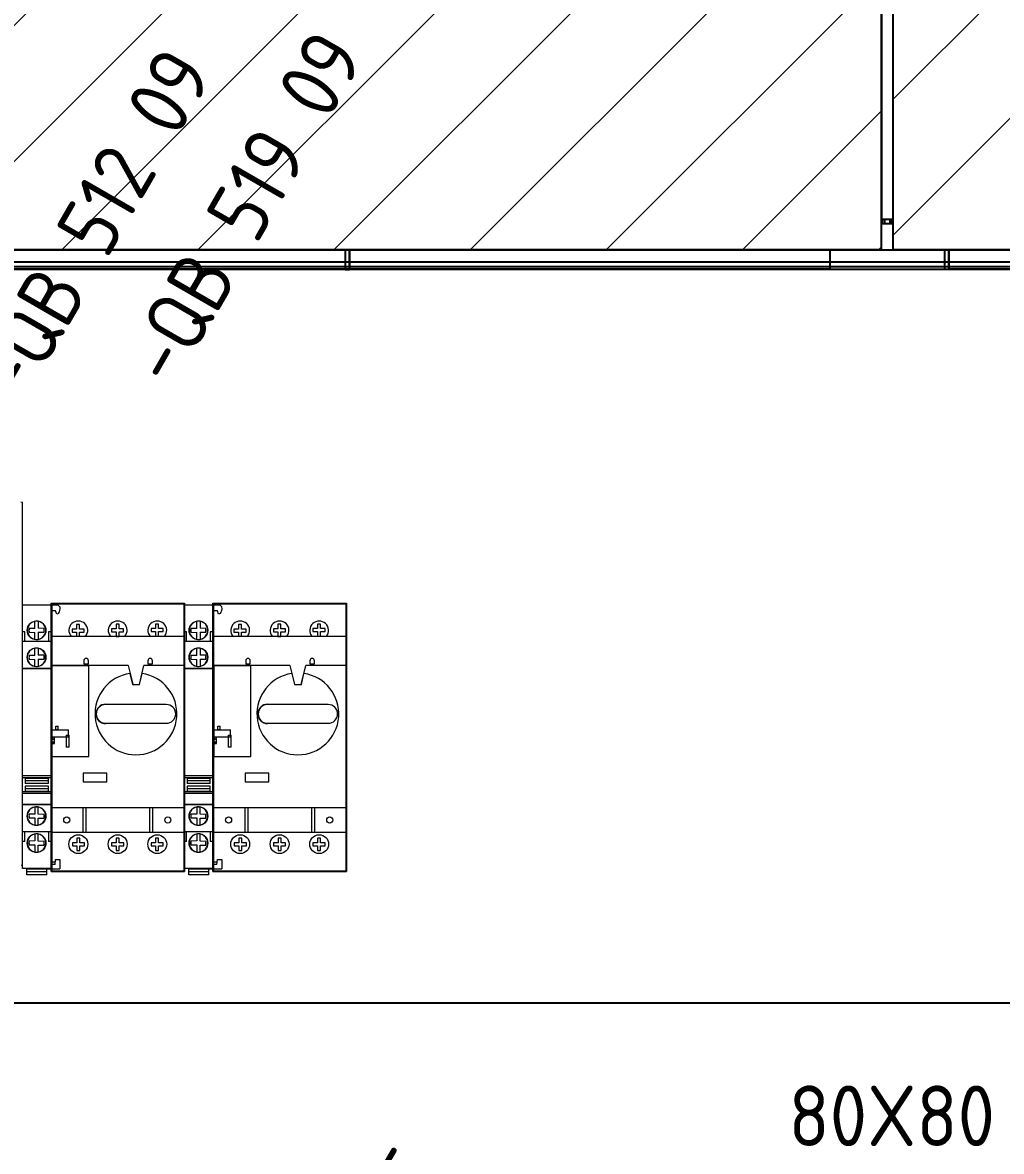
# Model space of a CAD drawing. Header units: millimetres. Extents: x 37984 to 70752, y 14140 to 37584.
# Drawn here: x 45434.2 to 45757, y 16470.4 to 16842.9 of the extents above; entities that cross this region are included whole.
import ezdxf
from ezdxf.enums import TextEntityAlignment as Align

# ---------------------------------------------------------------- set-up
doc = ezdxf.new("R2010")
doc.units = ezdxf.units.MM
doc.set_wipeout_variables(frame=1)
doc.layers.add('000-PI-Oprema', color=30, linetype='Continuous', lineweight=5)
for name, color, linetype in [('000-PI-ORMAR', 2, 'Continuous'), ('000-PI_TEXT', 7, 'Continuous'), ('002-PI-Kabelska kanalica', 150, 'Continuous')]:
    doc.layers.add(name, color=color, linetype=linetype)
doc.styles.add('PI0', font='isocpeur.ttf', dxfattribs={"width": 0.9})

# ---------------------------------------------------------------- blocks, each defined once
blk = doc.blocks.new('800mm bez ploce')
at = {"layer": '000-PI-ORMAR'}
for p, q in [((47141.76, 47281.07), (47909.26, 47281.07)), ((47921.52, 47274.57), (47129.52, 47274.57)), ((47141.76, 47277.07), (47909.26, 47277.07)), ((47141.76, 47275.57), (47909.26, 47275.57))]:
    blk.add_line(p, q, dxfattribs=at)
blk = doc.blocks.new('*U1323')
at = {"layer": '002-PI-Kabelska kanalica'}
blk.add_line((-20, -100), (-20, 1388), dxfattribs=at)
blk = doc.blocks.new('C10F3TM')
at = {"layer": '000-PI-Oprema'}
for p, q in [((44838.1, 8779.56), (44837.51, 8779.67)), ((44838.1, 8719.72), (44838.1, 8779.56)), ((44838.1, 8659.89), (44838.1, 8719.72)), ((44837.61, 8659.82), (44838.1, 8659.89))]:
    blk.add_line(p, q, dxfattribs=at)
blk = doc.blocks.new('800MM KROV')
at = {"layer": '000-PI-Oprema', "ltscale": 0.25, "transparency": 33554508}
h = blk.add_hatch(dxfattribs=at)
h.set_pattern_fill('ANSI31', color=256, scale=10)
h.set_pattern_definition([(45, (-2864.576, -32441.85), (-22.45064, 22.45064), [])])
h.paths.add_polyline_path([(43479.526, 9283.182), (42687.526, 9283.182), (42687.526, 8996.182), (43479.526, 8996.182)])
at = {"layer": '000-PI-Oprema', "ltscale": 0.01}
blk.add_lwpolyline([(42687.526, 8996.182), (42687.526, 9283.182), (43479.526, 9283.182), (43479.526, 8996.182)], close=True, dxfattribs=at)
at = {"layer": '000-PI-ORMAR'}
for p, q in [((42687.526, 9283.182), (42687.526, 8996.182)), ((43479.526, 8996.182), (43479.526, 9283.182)), ((42683.776, 9273.182), (42683.776, 9006.182)), ((43483.276, 9273.182), (43483.276, 9006.182)), ((42683.776, 9006.182), (42687.526, 9006.182)), ((42684.026, 9006.182), (42684.026, 9004.682)), ((42687.526, 9004.682), (42684.026, 9004.682)), ((42686.526, 9006.182), (42686.526, 9004.682)), ((43479.526, 9006.182), (43483.276, 9006.182)), ((43483.026, 9004.682), (43479.526, 9004.682)), ((43480.526, 9006.182), (43480.526, 9004.682)), ((43483.026, 9004.682), (43483.026, 9006.182)), ((42687.526, 8996.182), (43479.526, 8996.182)), ((42704.526, 8996.182), (42704.526, 8989.682)), ((42706.026, 8990.182), (42706.026, 8996.182)), ((42706.026, 8996.182), (42706.026, 8989.682)), ((43462.526, 8996.182), (43462.526, 8990.182)), ((42704.526, 8989.682), (42706.026, 8989.682)), ((43439.026, 8989.682), (42706.026, 8989.682)), ((43462.526, 8989.682), (43439.026, 8989.682)), ((43462.526, 8990.182), (43462.526, 8989.682))]:
    blk.add_line(p, q, dxfattribs=at)
blk = doc.blocks.new('GV2P04')
at = {"ltscale": 0.25}
blk.add_wipeout([(44692.17, 32178.55), (44736.17, 32178.55), (44736.17, 32090.05), (44692.17, 32090.05)], dxfattribs=at).dxf.layer = '000-PI-Oprema'
at = {"layer": '000-PI-Oprema'}
for p, q in [((44692.17, 32090.05), (44692.17, 32178.55)), ((44692.17, 32178.55), (44736.17, 32178.55)), ((44692.37, 32178.35), (44692.37, 32090.25)), ((44692.37, 32178.35), (44735.97, 32178.35)), ((44694.5, 32178.55), (44694.5, 32178.35)), ((44707.26, 32178.35), (44707.26, 32178.55)), ((44708.08, 32178.55), (44708.08, 32178.35)), ((44720.09, 32178.55), (44720.09, 32178.35)), ((44721.12, 32178.55), (44721.12, 32178.35)), ((44733.89, 32178.55), (44733.89, 32178.35)), ((44735.97, 32178.35), (44735.97, 32090.25)), ((44736.17, 32178.55), (44736.17, 32090.05)), ((44699.08, 32170.02), (44699.08, 32169.02)), ((44700.58, 32170.02), (44699.08, 32170.02)), ((44700.58, 32171.52), (44700.58, 32170.02)), ((44701.58, 32171.52), (44700.58, 32171.52)), ((44701.58, 32170.02), (44701.58, 32171.52)), ((44703.08, 32170.02), (44701.58, 32170.02)), ((44703.08, 32169.02), (44703.08, 32170.02)), ((44712.09, 32170.13), (44712.09, 32169.13)), ((44713.59, 32170.13), (44712.09, 32170.13)), ((44712.09, 32169.13), (44713.59, 32169.13)), ((44713.59, 32171.63), (44713.59, 32170.13)), ((44714.59, 32171.63), (44713.59, 32171.63)), ((44713.59, 32169.13), (44713.59, 32167.63)), ((44714.59, 32170.13), (44714.59, 32171.63)), ((44716.09, 32170.13), (44714.59, 32170.13)), ((44714.59, 32167.63), (44714.59, 32169.13)), ((44714.59, 32169.13), (44716.09, 32169.13)), ((44716.09, 32169.13), (44716.09, 32170.13)), ((44725.14, 32170.21), (44725.14, 32169.21)), ((44726.64, 32170.21), (44725.14, 32170.21)), ((44725.14, 32169.21), (44726.64, 32169.21)), ((44726.64, 32171.71), (44726.64, 32170.21)), ((44727.64, 32171.71), (44726.64, 32171.71)), ((44726.64, 32169.21), (44726.64, 32167.71)), ((44727.64, 32170.21), (44727.64, 32171.71)), ((44729.14, 32170.21), (44727.64, 32170.21)), ((44727.64, 32167.71), (44727.64, 32169.21)), ((44727.64, 32169.21), (44729.14, 32169.21)), ((44729.14, 32169.21), (44729.14, 32170.21)), ((44735.97, 32167.6), (44692.37, 32167.6)), ((44699.08, 32169.02), (44700.58, 32169.02)), ((44700.58, 32169.02), (44700.58, 32167.6)), ((44701.58, 32167.6), (44701.58, 32169.02)), ((44701.58, 32169.02), (44703.08, 32169.02)), ((44713.59, 32167.63), (44714.59, 32167.63)), ((44726.64, 32167.71), (44727.64, 32167.71)), ((44717.57, 32158.05), (44692.37, 32158.05)), ((44692.44, 32158), (44692.44, 32128.05)), ((44692.44, 32158), (44704.62, 32158)), ((44702.97, 32159.61), (44702.97, 32158.61)), ((44702.97, 32158.61), (44704.47, 32158.61)), ((44704.47, 32158.61), (44704.47, 32159.61)), ((44704.62, 32128.05), (44704.62, 32158)), ((44717.57, 32158.05), (44719.1, 32151.82)), ((44721.29, 32151.81), (44722.76, 32158.05)), ((44735.97, 32158.05), (44722.76, 32158.05)), ((44724.12, 32159.61), (44724.12, 32158.61)), ((44724.12, 32158.61), (44725.62, 32158.61)), ((44725.62, 32158.61), (44725.62, 32159.61)), ((44718.17, 32155.4), (44719.02, 32151.77)), ((44721.33, 32151.77), (44722.17, 32155.4)), ((44719.02, 32151.77), (44721.33, 32151.77)), ((44719.1, 32151.82), (44721.29, 32151.81)), ((44710.17, 32145.15), (44710.17, 32145.25)), ((44730.17, 32145.15), (44710.17, 32145.15)), ((44710.17, 32138.95), (44710.17, 32138.85)), ((44710.17, 32138.95), (44730.17, 32138.95)), ((44697.17, 32135.05), (44697.17, 32131.05)), ((44697.17, 32135.05), (44698.17, 32135.05)), ((44698.17, 32131.05), (44698.17, 32135.05)), ((44698.17, 32131.05), (44697.17, 32131.05)), ((44692.44, 32128.05), (44704.62, 32128.05)), ((44702.77, 32122.52), (44702.77, 32119.62)), ((44710.6, 32122.52), (44702.77, 32122.52)), ((44710.6, 32119.62), (44710.6, 32122.52)), ((44702.77, 32119.62), (44710.6, 32119.62)), ((44735.97, 32111.05), (44692.37, 32111.05)), ((44702.67, 32111.05), (44702.67, 32103.05)), ((44703.67, 32111.05), (44703.67, 32103.05)), ((44724.67, 32111.05), (44724.67, 32103.05)), ((44725.67, 32111.05), (44725.67, 32103.05)), ((44692.37, 32103.05), (44735.97, 32103.05)), ((44700.69, 32099.5), (44699.19, 32099.5)), ((44699.19, 32099.5), (44699.19, 32098.5)), ((44699.19, 32098.5), (44700.69, 32098.5)), ((44701.69, 32101), (44700.69, 32101)), ((44700.69, 32101), (44700.69, 32099.5)), ((44700.69, 32098.5), (44700.69, 32097)), ((44701.69, 32099.5), (44701.69, 32101)), ((44703.19, 32099.5), (44701.69, 32099.5)), ((44701.69, 32098.5), (44703.19, 32098.5)), ((44701.69, 32097), (44701.69, 32098.5)), ((44703.19, 32098.5), (44703.19, 32099.5)), ((44713.63, 32099.52), (44712.13, 32099.52)), ((44712.13, 32099.52), (44712.13, 32098.52)), ((44712.13, 32098.52), (44713.63, 32098.52)), ((44714.63, 32101.02), (44713.63, 32101.02)), ((44713.63, 32101.02), (44713.63, 32099.52)), ((44713.63, 32098.52), (44713.63, 32097.02)), ((44714.63, 32099.52), (44714.63, 32101.02)), ((44716.13, 32099.52), (44714.63, 32099.52)), ((44714.63, 32098.52), (44716.13, 32098.52)), ((44714.63, 32097.02), (44714.63, 32098.52)), ((44716.13, 32098.52), (44716.13, 32099.52)), ((44726.63, 32099.52), (44725.13, 32099.52)), ((44725.13, 32099.52), (44725.13, 32098.52)), ((44725.13, 32098.52), (44726.63, 32098.52)), ((44727.63, 32101.02), (44726.63, 32101.02)), ((44726.63, 32101.02), (44726.63, 32099.52)), ((44726.63, 32098.52), (44726.63, 32097.02)), ((44727.63, 32099.52), (44727.63, 32101.02)), ((44729.13, 32099.52), (44727.63, 32099.52)), ((44727.63, 32098.52), (44729.13, 32098.52)), ((44727.63, 32097.02), (44727.63, 32098.52)), ((44729.13, 32098.52), (44729.13, 32099.52)), ((44700.69, 32097), (44701.69, 32097)), ((44713.63, 32097.02), (44714.63, 32097.02)), ((44726.63, 32097.02), (44727.63, 32097.02)), ((44692.17, 32090.05), (44736.17, 32090.05)), ((44692.37, 32090.25), (44735.97, 32090.25)), ((44694.5, 32090.05), (44694.5, 32090.25)), ((44707.26, 32090.05), (44707.26, 32090.25)), ((44708.08, 32090.25), (44708.08, 32090.05)), ((44720.09, 32090.05), (44720.09, 32090.25)), ((44721.12, 32090.05), (44721.12, 32090.25)), ((44733.89, 32090.05), (44733.89, 32090.25))]:
    blk.add_line(p, q, dxfattribs=at)
for centre, radius in [((44697.33, 32107.04), 1), ((44730.68, 32107.04), 1), ((44701.16, 32099.07), 3.11), ((44714.14, 32099.07), 3.11), ((44727.2, 32099.07), 3.11)]:
    blk.add_circle(centre, radius, dxfattribs=at)
for centre, radius, start, end in [((44701.16, 32169.59), 3.11, 320.2533, 219.7467), ((44714.14, 32169.59), 3.11, 320.2533, 219.7467), ((44727.2, 32169.59), 3.11, 320.2533, 219.7467), ((44703.72, 32159.61), 0.75, 0, 180), ((44724.87, 32159.61), 0.75, 0, 180), ((44720.17, 32142.05), 13.5, 98.5196, 81.4804), ((44710.17, 32142.05), 3.2, 90, 270), ((44710.17, 32142.05), 3.1, 90, 270), ((44730.17, 32142.05), 3.1, 270, 90)]:
    blk.add_arc(centre, radius, start, end, dxfattribs=at)
blk = doc.blocks.new('GVAN20')
at = {"layer": '000-PI-Oprema'}
for p, q in [((44856.67, 32180.85), (44857.35, 32180.17)), ((44856.77, 32139.77), (44856.77, 32140.87)), ((44860.17, 32137.22), (44860.17, 32139.62)), ((44857.32, 32096.82), (44857.32, 32093.73)), ((44846.42, 32091.85), (44853.02, 32091.85)), ((44853.02, 32091.82), (44846.42, 32091.82))]:
    blk.add_line(p, q, dxfattribs=at)
blk.add_arc((44855.02, 32179.62), 2.4, 319.3215, 13.248, dxfattribs=at)
at = {"ltscale": 0.25}
blk.add_wipeout([(44845.02, 32180.87), (44854.42, 32180.87), (44854.42, 32093.87), (44845.02, 32093.87)], dxfattribs=at).dxf.layer = '000-PI-Oprema'
at = {"layer": '000-PI-Oprema'}
for p, q in [((44845.02, 32093.87), (44845.02, 32180.87)), ((44845.02, 32180.87), (44854.42, 32180.87)), ((44854.42, 32093.87), (44854.42, 32180.87)), ((44854.42, 32180.86), (44856.67, 32180.85)), ((44855.88, 32178.93), (44854.42, 32178.94)), ((44856.27, 32177.85), (44855.88, 32178.93)), ((44856.84, 32178.05), (44856.27, 32177.85)), ((44849.08, 32173.05), (44847.19, 32173.03)), ((44849.08, 32173.05), (44849.08, 32175.44)), ((44850.18, 32175.44), (44850.18, 32173.15)), ((44852.02, 32173.12), (44850.18, 32173.15)), ((44845.72, 32171.97), (44845.02, 32171.97)), ((44845.72, 32168.77), (44845.72, 32171.97)), ((44847.22, 32171.81), (44849.08, 32171.79)), ((44847.54, 32170.17), (44847.66, 32170.17)), ((44849.08, 32169.49), (44849.08, 32171.79)), ((44850.18, 32171.88), (44852.04, 32171.9)), ((44850.18, 32171.88), (44850.18, 32169.49)), ((44851.58, 32170.17), (44851.69, 32170.17)), ((44853.52, 32171.97), (44853.52, 32168.77)), ((44854.42, 32171.97), (44853.52, 32171.97)), ((44854.42, 32168.77), (44845.02, 32168.77)), ((44849.06, 32164.15), (44849.06, 32166.54)), ((44850.16, 32166.54), (44850.16, 32164.25)), ((44849.06, 32164.15), (44847.19, 32164.13)), ((44847.22, 32162.91), (44849.06, 32162.89)), ((44849.06, 32160.59), (44849.06, 32162.89)), ((44852.02, 32164.22), (44850.16, 32164.25)), ((44850.16, 32162.98), (44852.04, 32163)), ((44850.16, 32162.98), (44850.16, 32160.59)), ((44854.42, 32159.87), (44845.02, 32159.87)), ((44854.42, 32159.77), (44845.02, 32159.77)), ((44854.42, 32139.62), (44860.17, 32139.62)), ((44855.97, 32139.77), (44855.97, 32140.87)), ((44855.97, 32140.87), (44856.77, 32140.87)), ((44855.97, 32139.77), (44856.77, 32139.77)), ((44860.17, 32137.22), (44854.42, 32137.22)), ((44854.42, 32136.37), (44854.91, 32136.37)), ((44855.52, 32135.56), (44854.42, 32135.56)), ((44854.42, 32135.53), (44855.52, 32135.53)), ((44854.91, 32137.22), (44854.91, 32136.37)), ((44855.52, 32136.47), (44854.91, 32136.47)), ((44855.52, 32136.47), (44855.52, 32137.22)), ((44855.52, 32135.57), (44855.52, 32136.47)), ((44855.52, 32135.17), (44855.52, 32135.56)), ((44855.52, 32135.35), (44854.42, 32135.35)), ((44854.42, 32135.17), (44855.52, 32135.17)), ((44854.42, 32124.44), (44845.02, 32124.44)), ((44854.42, 32123.81), (44845.02, 32123.81)), ((44845.92, 32123.72), (44853.52, 32123.72)), ((44845.92, 32123.72), (44845.92, 32121.95)), ((44853.52, 32122.79), (44845.92, 32122.77)), ((44853.52, 32121.95), (44845.92, 32121.95)), ((44853.52, 32121.08), (44845.92, 32121.08)), ((44845.92, 32121.08), (44845.92, 32119.32)), ((44853.52, 32121.95), (44853.52, 32123.72)), ((44853.52, 32119.32), (44853.52, 32121.08)), ((44854.42, 32119.21), (44845.02, 32119.21)), ((44854.42, 32118.61), (44845.02, 32118.61)), ((44845.92, 32120.26), (44853.52, 32120.24)), ((44853.52, 32119.32), (44845.92, 32119.32)), ((44854.42, 32114.96), (44845.02, 32114.96)), ((44854.42, 32114.87), (44845.02, 32114.87)), ((44849.06, 32114.15), (44849.06, 32111.86)), ((44850.16, 32111.76), (44850.16, 32114.15)), ((44847.19, 32110.61), (44849.06, 32110.59)), ((44849.06, 32111.86), (44847.22, 32111.83)), ((44849.06, 32110.59), (44849.06, 32108.2)), ((44852.04, 32111.74), (44850.16, 32111.76)), ((44850.16, 32110.5), (44852.02, 32110.52)), ((44850.16, 32108.2), (44850.16, 32110.5)), ((44854.42, 32105.97), (44845.02, 32105.97)), ((44845.72, 32102.77), (44845.72, 32105.97)), ((44853.52, 32105.97), (44853.52, 32102.77)), ((44845.72, 32102.77), (44845.02, 32102.77)), ((44849.08, 32102.96), (44847.22, 32102.93)), ((44847.66, 32104.58), (44847.54, 32104.58)), ((44849.08, 32105.25), (44849.08, 32102.96)), ((44850.18, 32102.86), (44850.18, 32105.25)), ((44852.04, 32102.84), (44850.18, 32102.86)), ((44851.69, 32104.58), (44851.58, 32104.58)), ((44854.42, 32102.77), (44853.52, 32102.77)), ((44847.19, 32101.71), (44849.08, 32101.69)), ((44849.08, 32101.69), (44849.08, 32099.3)), ((44850.18, 32101.6), (44852.02, 32101.62)), ((44850.18, 32099.3), (44850.18, 32101.6)), ((44855.78, 32095.96), (44854.42, 32095.96)), ((44855.72, 32095.25), (44854.42, 32095.25)), ((44855.72, 32095.25), (44855.85, 32096.82)), ((44855.85, 32096.82), (44857.32, 32096.82)), ((44854.42, 32093.87), (44845.02, 32093.87)), ((44846.42, 32091.82), (44846.42, 32093.87)), ((44846.42, 32093.73), (44857.32, 32093.73)), ((44853.02, 32092.76), (44846.42, 32092.76)), ((44847.72, 32093.73), (44847.72, 32093.87)), ((44853.02, 32091.82), (44853.02, 32093.73))]:
    blk.add_line(p, q, dxfattribs=at)
for centre in [(44849.62, 32172.47), (44849.62, 32163.57), (44849.62, 32111.18), (44849.62, 32102.28)]:
    blk.add_circle(centre, 3.1, dxfattribs=at)
for centre, radius, start, end in [((44849.63, 32102.27), 3.03, 90.0548, 100.7324), ((44849.63, 32102.3), 3, 85.3917, 89.9786), ((44849.63, 32102.3), 3, 83.1098, 85.4152), ((44849.62, 32102.22), 3.08, 79.7277, 83.0846), ((44849.64, 32102.33), 3.08, 259.278, 262.7832), ((44849.63, 32102.26), 3.01, 262.8143, 266.3986), ((44849.63, 32102.24), 2.99, 266.3779, 269.9866), ((44849.63, 32102.23), 2.98, 270.0158, 273.4809), ((44849.63, 32102.3), 3.05, 273.4923, 280.2726)]:
    blk.add_arc(centre, radius, start, end, dxfattribs=at)
for centre, major_axis, ratio, start_param, end_param in [((44849.64, 32172.47), (0, 3.02), 0.999934, 0.186752, 2.95484), ((44849.62, 32172.47), (0, 2.49), 0.999934, 1.342635, 1.837337), ((44849.63, 32172.47), (0, 3.02), 0.999934, 6.104265, 6.469938), ((44849.64, 32172.47), (0, 3.02), 0.999934, -1.078223, -0.178921), ((44849.64, 32172.47), (0, 3.02), 0.999934, 3.320513, 5.144863), ((44849.62, 32172.47), (0, 2.49), 0.999934, -1.798958, -1.304256), ((44849.6, 32172.47), (0, 3.02), 0.999934, 2.443225, 2.744548), ((44849.63, 32172.47), (0, 3.02), 0.999934, 2.95484, 3.320513), ((44849.6, 32163.57), (0, 3.02), 0.999967, 0.180013, 1.081033), ((44849.6, 32163.57), (0, 3.02), 0.999967, 6.097527, 6.463199), ((44849.6, 32163.57), (0, 3.02), 0.999967, 3.327144, 6.097527), ((44849.62, 32163.57), (0, 3.02), 0.999967, 4.009489, 5.818138), ((44849.6, 32163.57), (0, 3.02), 0.999967, 7.41899, 8.280206), ((44849.6, 32163.57), (0, 3.02), 0.999967, -4.207258, -3.321713), ((44849.62, 32163.57), (0, 2.49), 0.999967, 1.342581, 1.837283), ((44849.62, 32163.57), (0, 2.49), 0.999967, -1.799012, -1.304309), ((44849.6, 32163.57), (0, 3.02), 0.999967, 2.961472, 3.327144), ((44849.6, 32111.18), (0, 3.02), 0.999967, 0.18012, 1.065684), ((44849.6, 32111.18), (0, 3.02), 0.999967, 6.097634, 6.463306), ((44849.6, 32111.18), (0, 3.02), 0.999967, 3.327251, 6.097634), ((44849.6, 32111.18), (0, 3.02), 0.999967, 1.144592, 2.00581), ((44849.6, 32111.18), (0, 3.02), 0.999967, -4.222607, -3.321606), ((44849.62, 32111.18), (0, 2.49), 0.999967, 1.304309, 1.799011), ((44849.62, 32111.18), (0, 3.02), 0.999967, 3.60664, 5.415325), ((44849.62, 32111.18), (0, 2.49), 0.999967, -1.837284, -1.342581), ((44849.6, 32111.18), (0, 3.02), 0.999967, 2.961579, 3.327251), ((44849.64, 32102.28), (0, 3.02), 0.999934, 0.186752, 2.95484), ((44849.62, 32102.28), (0, 2.49), 0.999934, 1.304255, 1.798958), ((44849.6, 32102.28), (0, 3.02), 0.999934, 6.68023, 6.981553), ((44849.64, 32102.28), (0, 3.02), 0.999934, 4.279937, 6.104265), ((44849.62, 32102.28), (0, 2.49), 0.999934, -1.837337, -1.342635), ((44849.64, 32102.28), (0, 3.02), 0.999934, -2.962672, -2.063351)]:
    blk.add_ellipse(centre, major_axis=major_axis, ratio=ratio, start_param=start_param, end_param=end_param, dxfattribs=at)

msp = doc.modelspace()

# ---------------------------------------------------------------- linework, layer by layer
at = {"layer": '000-PI-ORMAR'}
for p, q in [((45129.483, 16767.904), (46509.468, 16767.904)), ((45540.557, 16767.904), (45540.557, 16761.404)), ((45542.057, 16761.904), (45542.057, 16767.904)), ((45542.057, 16767.904), (45542.057, 16761.404)), ((45540.557, 16761.404), (45542.057, 16761.404))]:
    msp.add_line(p, q, dxfattribs=at)

# ---------------------------------------------------------------- block references
at = {"rotation": 270}
msp.add_blockref('*U1323', (45074.483, 16499.404), dxfattribs=at)
at = {"layer": '000-PI-Oprema', "ltscale": 0.25}
msp.add_blockref('800mm bez ploce', (-1806.028, -30513.162), dxfattribs=at)

# ---------------------------------------------------------------- texts
at = {"insert": (45720.882, 16482.103), "char_height": 20, "width": 16.78721, "attachment_point": 5, "style": 'PI0'}
msp.add_mtext('{\\fISOCPEUR|b0|i0|c238|p34;80}X{\\fISOCPEUR|b0|i0|c238|p34;8}0', dxfattribs=at)
at = {"layer": '000-PI_TEXT', "style": 'PI0', "width": 0.9}
msp.add_text('-IG 531 05', height=20, rotation=60, dxfattribs=at).set_placement((45507.532, 16367.494), align=Align.MIDDLE_LEFT)

# ---------------------------------------------------------------- next in the draw order: block references
at = {"layer": '000-PI-Oprema'}
for name, p in [('C10F3TM', (596.111, 7904.981)), ('GV2P04', (804.835, -15527.326))]:
    msp.add_blockref(name, p, dxfattribs=at)

# ---------------------------------------------------------------- next in the draw order: wipeouts: each hides what was drawn before it
msp.add_wipeout([(44925.511, 17054.973), (45717.511, 17054.973), (45717.511, 16767.973), (44925.511, 16767.973)])

# ---------------------------------------------------------------- next in the draw order: block references
msp.add_blockref('GVAN20', (642.593, -15530.165), dxfattribs=at)
at = {"layer": '000-PI-ORMAR'}
msp.add_blockref('800MM KROV', (2237.984, 7771.791), dxfattribs=at)

# ---------------------------------------------------------------- next in the draw order: texts
at = {"layer": '000-PI_TEXT', "style": 'PI0', "width": 0.9}
for s, p in [('-QB 519 09', (45520.878, 16773.823)), ('-QB 512 09', (45471.223, 16768.535))]:
    msp.add_text(s, height=20, rotation=60, dxfattribs=at).set_placement(p, align=Align.BOTTOM_CENTER)

# ---------------------------------------------------------------- next in the draw order: block references
at = {"layer": '000-PI-Oprema'}
msp.add_blockref('GV2P04', (751.436, -15527.326), dxfattribs=at)

# ---------------------------------------------------------------- next in the draw order: wipeouts: each hides what was drawn before it
msp.add_wipeout([(45721.261, 17054.973), (46513.261, 17054.973), (46513.261, 16767.973), (45721.261, 16767.973)])

# ---------------------------------------------------------------- next in the draw order: block references
msp.add_blockref('GVAN20', (589.195, -15530.165), dxfattribs=at)
at = {"layer": '000-PI-ORMAR'}
msp.add_blockref('800MM KROV', (3033.734, 7771.791), dxfattribs=at)

doc.saveas('drawing.dxf')
